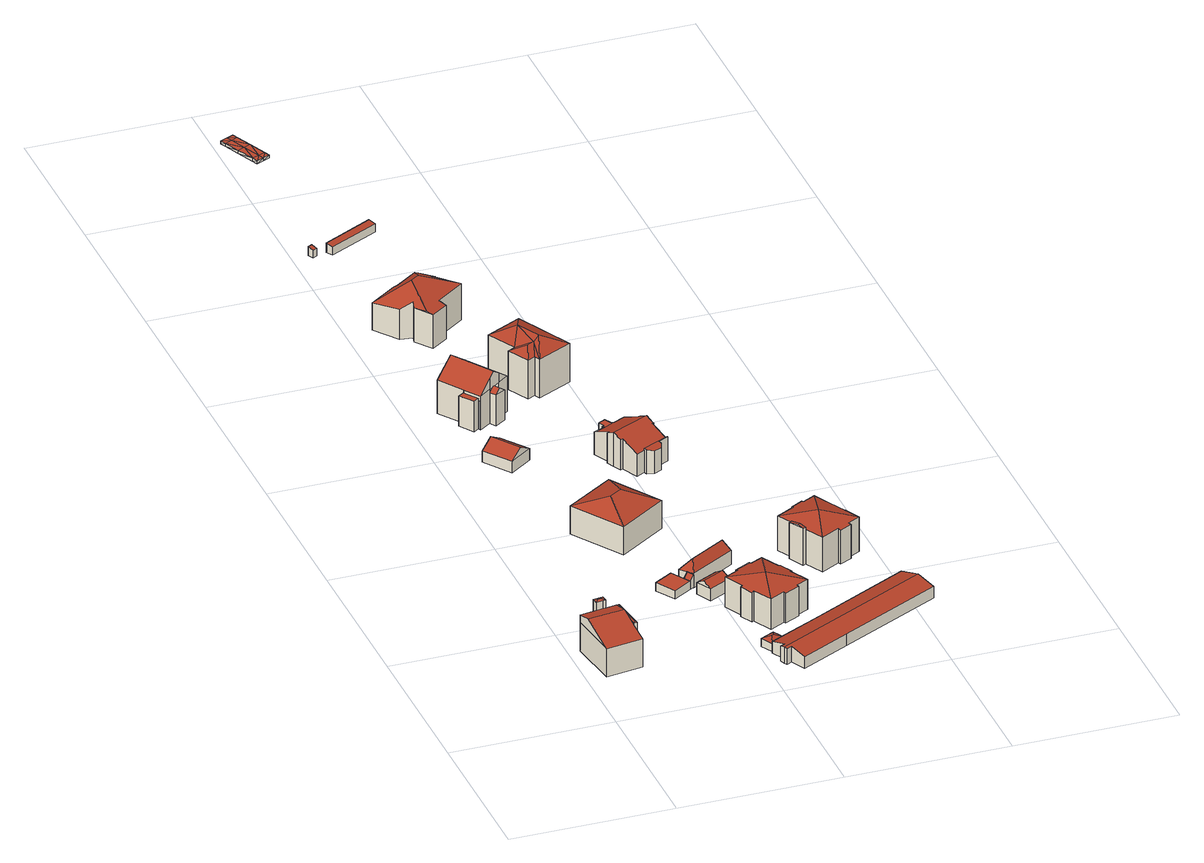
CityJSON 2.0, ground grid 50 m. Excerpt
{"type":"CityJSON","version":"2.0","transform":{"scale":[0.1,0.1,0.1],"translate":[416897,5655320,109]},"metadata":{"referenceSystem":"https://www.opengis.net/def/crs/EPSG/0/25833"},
"CityObjects":{
"building1":{"type":"Building","attributes":{"Gemeindeschluessel":14612000,"Geometrietyp2DReferenz":"3000","function":"31001_9998","roofType":"9999"},"children":["building1-1","building1-2","building1-3","building1-4"]},
"building1-1":{"type":"BuildingPart","attributes":{"Dachtyp_tdc":"tdcGableRoof","Dachneigung":17.89,"QualitaetDacherkennung":39,"Geometrietyp2DReferenz":"3000","measuredHeight":12.84,"roofType":"3100"},"parents":["building1"],"geometry":[{"type":"MultiSurface","lod":"2","boundaries":[[[0,1,2,3]],[[4,5,6,7]],[[5,8,9,6]],[[8,10,11,9]],[[10,12,13,11]],[[14,15,16,17,18,19]],[[8,5,20,21,19,18]],[[4,20,5]],[[10,17,16,12]],[[8,18,17,10]],[[0,15,14,22,1]],[[13,3,2,7,6,9,11]]],"semantics":{"surfaces":[{"type":"WallSurface"},{"type":"RoofSurface"},{"type":"GroundSurface"}],"values":[0,0,0,0,0,1,1,0,0,0,0,2]}}]},
"building1-2":{"type":"BuildingPart","attributes":{"Dachtyp_tdc":"tdcFreeFormRoof","Dachneigung":14.94,"QualitaetDacherkennung":10,"Geometrietyp2DReferenz":"3000","measuredHeight":14.58,"roofType":"5000"},"parents":["building1"],"geometry":[{"type":"MultiSurface","lod":"2","boundaries":[[[23,24,25,13,12,16]],[[24,26,27,25]],[[26,28,15,0,3,27]],[[29,28,26]],[[30,29,26,24]],[[30,24,23]],[[29,30,23,28]],[[13,25,27,3]]],"semantics":{"surfaces":[{"type":"WallSurface"},{"type":"RoofSurface"},{"type":"GroundSurface"}],"values":[0,0,0,1,1,1,1,2]}}]},
"building1-3":{"type":"BuildingPart","attributes":{"Dachtyp_tdc":"tdcFreeFormRoof","Dachneigung":42.57,"QualitaetDacherkennung":46,"Geometrietyp2DReferenz":"3000","measuredHeight":12.06,"roofType":"5000"},"parents":["building1"],"geometry":[{"type":"MultiSurface","lod":"2","boundaries":[[[31,32,33,34]],[[32,35,36,33]],[[35,37,38,39,36]],[[40,41,42,43,44]],[[41,45,20,4,7,42]],[[22,46,47,2,1]],[[46,31,34,47]],[[45,41,48]],[[41,40,37,35,32,31,46,49,48]],[[46,22,49]],[[22,21,45,48,49]],[[34,33,36,39,43,42,7,2,47]]],"semantics":{"surfaces":[{"type":"WallSurface"},{"type":"RoofSurface"},{"type":"GroundSurface"}],"values":[0,0,0,0,0,0,0,1,1,1,1,2]}}]},
"building1-4":{"type":"BuildingPart","attributes":{"Dachtyp_tdc":"tdcPolyFlatRoof","Dachneigung":22.55,"QualitaetDacherkennung":57,"Geometrietyp2DReferenz":"3000","measuredHeight":6.53,"roofType":"2100"},"parents":["building1"],"geometry":[{"type":"MultiSurface","lod":"2","boundaries":[[[50,44,43,51]],[[38,52,53,39]],[[52,50,51,53]],[[52,38,44,50]],[[51,43,39,53]]],"semantics":{"surfaces":[{"type":"WallSurface"},{"type":"RoofSurface"},{"type":"GroundSurface"}],"values":[0,0,0,1,2]}}]},
"building2":{"type":"Building","attributes":{"Dachtyp_tdc":"tdcPolyFlatRoof","Gemeindeschluessel":14612000,"Dachneigung":0,"QualitaetDacherkennung":78,"Geometrietyp2DReferenz":"3000","measuredHeight":2.79,"function":"31001_9998","roofType":"1000"},"geometry":[{"type":"Solid","lod":"2","boundaries":[[[[54,55,56,57]],[[55,58,59,56]],[[58,60,61,59]],[[60,62,63,61]],[[62,54,57,63]],[[62,60,58,55,54]],[[57,56,59,61,63]]]],"semantics":{"surfaces":[{"type":"WallSurface"},{"type":"RoofSurface"},{"type":"GroundSurface"}],"values":[[0,0,0,0,0,1,2]]}}]},
"building3":{"type":"Building","attributes":{"Dachtyp_tdc":"tdcGableRoof","Gemeindeschluessel":14612000,"Dachneigung":30.73,"QualitaetDacherkennung":59,"Geometrietyp2DReferenz":"3000","measuredHeight":6.34,"function":"31001_9998","roofType":"3100"},"geometry":[{"type":"Solid","lod":"2","boundaries":[[[[64,65,66,67]],[[65,68,69,66]],[[68,70,71,69]],[[70,64,67,71]],[[68,65,72]],[[64,70,73]],[[65,64,73,72]],[[70,68,72,73]],[[67,66,69,71]]]],"semantics":{"surfaces":[{"type":"WallSurface"},{"type":"RoofSurface"},{"type":"GroundSurface"}],"values":[[0,0,0,0,0,0,1,1,2]]}}]},
"building4":{"type":"Building","attributes":{"Dachtyp_tdc":"tdcFreeFormRoof","Gemeindeschluessel":14612000,"Dachneigung":23.12,"QualitaetDacherkennung":17,"Geometrietyp2DReferenz":"3000","measuredHeight":3.53,"function":"31001_9998","roofType":"5000"},"geometry":[{"type":"Solid","lod":"2","boundaries":[[[[74,75,76,77]],[[75,78,79,76]],[[78,80,81,79]],[[80,74,77,81]],[[82,80,78]],[[83,82,78,75]],[[83,75,74]],[[82,83,74,80]],[[77,76,79,81]]]],"semantics":{"surfaces":[{"type":"WallSurface"},{"type":"RoofSurface"},{"type":"GroundSurface"}],"values":[[0,0,0,0,1,1,1,1,2]]}}]},
"building5":{"type":"Building","attributes":{"Dachtyp_tdc":"tdcPolyFlatRoof","Gemeindeschluessel":14612000,"Dachneigung":51.35,"QualitaetDacherkennung":58,"Geometrietyp2DReferenz":"3000","measuredHeight":4.37,"function":"31001_9998","roofType":"2100"},"geometry":[{"type":"Solid","lod":"2","boundaries":[[[[84,85,86,59]],[[85,87,88,86]],[[87,89,61,88]],[[89,84,59,61]],[[89,87,85,84]],[[59,86,88,61]]]],"semantics":{"surfaces":[{"type":"WallSurface"},{"type":"RoofSurface"},{"type":"GroundSurface"}],"values":[[0,0,0,0,1,2]]}}]},
"building6":{"type":"Building","attributes":{"Dachtyp_tdc":"tdcHipRoof","Gemeindeschluessel":14612000,"Dachneigung":19.97,"QualitaetDacherkennung":51,"Geometrietyp2DReferenz":"3000","measuredHeight":12.57,"function":"31001_9998","roofType":"3200"},"geometry":[{"type":"Solid","lod":"2","boundaries":[[[[90,91,92,93]],[[91,94,95,92]],[[90,96,97]],[[94,91,98]],[[96,94,98,97]],[[91,90,97,98]],[[95,99,93,92]],[[94,96,99,95]],[[96,90,93,99]]]],"semantics":{"surfaces":[{"type":"WallSurface"},{"type":"RoofSurface"},{"type":"GroundSurface"}],"values":[[0,0,1,1,1,1,2,0,0]]}}]},
"building7":{"type":"Building","attributes":{"Dachtyp_tdc":"tdcGableRoof","Gemeindeschluessel":14612000,"Dachneigung":30.17,"QualitaetDacherkennung":80,"Geometrietyp2DReferenz":"3000","measuredHeight":5.44,"function":"31001_9998","roofType":"3100"},"geometry":[{"type":"Solid","lod":"2","boundaries":[[[[100,101,102,103]],[[101,104,105,102]],[[104,106,107,105]],[[106,100,103,107]],[[104,101,108]],[[100,106,109]],[[101,100,109,108]],[[106,104,108,109]],[[103,102,105,107]]]],"semantics":{"surfaces":[{"type":"WallSurface"},{"type":"RoofSurface"},{"type":"GroundSurface"}],"values":[[0,0,0,0,0,0,1,1,2]]}}]},
"building8":{"type":"Building","attributes":{"Gemeindeschluessel":14612000,"Geometrietyp2DReferenz":"3000","function":"31001_9998","roofType":"9999"},"children":["building8-1","building8-2","building8-3"]},
"building8-1":{"type":"BuildingPart","attributes":{"Dachtyp_tdc":"tdcGableRoof","Dachneigung":35.41,"QualitaetDacherkennung":8,"Geometrietyp2DReferenz":"3000","measuredHeight":11.53,"roofType":"3100"},"parents":["building8"],"geometry":[{"type":"MultiSurface","lod":"2","boundaries":[[[110,111,112,113]],[[111,114,115,112]],[[114,116,117,115]],[[114,111,118]],[[111,110,119,120,118]],[[116,114,118,120,121]],[[113,112,115,117]]],"semantics":{"surfaces":[{"type":"WallSurface"},{"type":"RoofSurface"},{"type":"GroundSurface"}],"values":[0,0,0,0,1,1,2]}}]},
"building8-2":{"type":"BuildingPart","attributes":{"Dachtyp_tdc":"tdcPolyFlatRoof","Dachneigung":0,"QualitaetDacherkennung":47,"Geometrietyp2DReferenz":"3000","measuredHeight":9.89,"roofType":"1000"},"parents":["building8"],"geometry":[{"type":"MultiSurface","lod":"2","boundaries":[[[122,123,124,125]],[[123,126,127,124]],[[126,128,129,127]],[[128,126,123,122]],[[125,124,127,129]]],"semantics":{"surfaces":[{"type":"WallSurface"},{"type":"RoofSurface"},{"type":"GroundSurface"}],"values":[0,0,0,1,2]}}]},
"building8-3":{"type":"BuildingPart","attributes":{"Dachtyp_tdc":"tdcGableRoof","Dachneigung":40.34,"QualitaetDacherkennung":51,"Geometrietyp2DReferenz":"3000","measuredHeight":16.02,"roofType":"3100"},"parents":["building8"],"geometry":[{"type":"MultiSurface","lod":"2","boundaries":[[[130,131,110,113,132]],[[133,134,135,117,116]],[[136,137,138,129,128]],[[137,139,140,138]],[[139,130,132,140]],[[139,141,142,143,130]],[[136,134,144,142,141,137]],[[133,144,134]],[[131,143,142,144,133,121,119]],[[130,143,131]],[[137,141,139]],[[132,113,117,135,125,129,138,140]]],"semantics":{"surfaces":[{"type":"WallSurface"},{"type":"RoofSurface"},{"type":"GroundSurface"}],"values":[0,0,0,0,0,1,1,0,0,0,0,2]}}]},
"building9":{"type":"Building","attributes":{"Dachtyp_tdc":"tdcFreeFormRoof","Gemeindeschluessel":14612000,"Dachneigung":49.55,"QualitaetDacherkennung":66,"Geometrietyp2DReferenz":"3000","measuredHeight":7.61,"function":"31001_9998","roofType":"5000"},"geometry":[{"type":"Solid","lod":"2","boundaries":[[[[145,146,147,148]],[[146,149,150,147]],[[149,151,152,150]],[[151,153,154,152]],[[153,145,148,154]],[[149,146,155,156]],[[157,145,153,158]],[[145,157,155,146]],[[155,157,158,151,156]],[[151,149,156]],[[153,151,158]],[[148,147,150,152,154]]]],"semantics":{"surfaces":[{"type":"WallSurface"},{"type":"RoofSurface"},{"type":"GroundSurface"}],"values":[[0,0,0,0,0,1,1,1,1,0,0,2]]}}]},
"building10":{"type":"Building","attributes":{"Dachtyp_tdc":"tdcTentRoof","Gemeindeschluessel":14612000,"Dachneigung":12.25,"QualitaetDacherkennung":54,"Geometrietyp2DReferenz":"3000","measuredHeight":11.77,"function":"31001_9998","roofType":"3500"},"geometry":[{"type":"Solid","lod":"2","boundaries":[[[[159,160,161,162]],[[160,163,164,161]],[[163,165,166,164]],[[165,167,168,166]],[[167,169,170,168]],[[169,171,172,170]],[[171,173,174,172]],[[173,175,176,174]],[[175,177,178,176]],[[177,179,180,178]],[[179,181,182,180]],[[181,183,184,182]],[[183,185,186,184]],[[185,187,188,186]],[[187,189,190,188]],[[189,191,192,190]],[[191,193,194,192]],[[193,195,196,194]],[[195,197,198,196]],[[197,159,162,198]],[[173,171,169,167,165,163,199]],[[183,181,179,177,175,173,199]],[[193,191,189,187,185,183,199]],[[163,160,159,197,195,193,199]],[[162,161,164,166,168,170,172,174,176,178,180,182,184,186,188,190,192,194,196,198]]]],"semantics":{"surfaces":[{"type":"WallSurface"},{"type":"RoofSurface"},{"type":"GroundSurface"}],"values":[[0,0,0,0,0,0,0,0,0,0,0,0,0,0,0,0,0,0,0,0,1,1,1,1,2]]}}]},
"building11":{"type":"Building","attributes":{"Dachtyp_tdc":"tdcPolyFlatRoof","Gemeindeschluessel":14612000,"Dachneigung":13.72,"QualitaetDacherkennung":32,"Geometrietyp2DReferenz":"3000","measuredHeight":3,"function":"31001_9998","roofType":"2100"},"geometry":[{"type":"Solid","lod":"2","boundaries":[[[[200,201,202,203]],[[201,204,205,202]],[[204,206,207,205]],[[206,200,203,207]],[[206,204,201,200]],[[203,202,205,207]]]],"semantics":{"surfaces":[{"type":"WallSurface"},{"type":"RoofSurface"},{"type":"GroundSurface"}],"values":[[0,0,0,0,1,2]]}}]},
"building12":{"type":"Building","attributes":{"Dachtyp_tdc":"tdcGableRoof","Gemeindeschluessel":14612000,"Dachneigung":14.24,"QualitaetDacherkennung":82,"Geometrietyp2DReferenz":"3000","measuredHeight":5.37,"function":"31001_9998","roofType":"3100"},"geometry":[{"type":"Solid","lod":"2","boundaries":[[[[208,209,210,211]],[[209,212,213,210]],[[212,214,215,213]],[[214,216,217,215]],[[216,218,219,217]],[[218,220,221,219]],[[220,222,223,221]],[[222,224,225,223]],[[224,226,227,225]],[[226,228,229,227]],[[228,230,231,229]],[[214,212,209,208,232,230,228]],[[230,232,233,231]],[[232,208,211,233]],[[228,226,224,222,220,218,216,214]],[[211,210,213,215,217,219,221,223,225,227,229,231,233]]]],"semantics":{"surfaces":[{"type":"WallSurface"},{"type":"RoofSurface"},{"type":"GroundSurface"}],"values":[[0,0,0,0,0,0,0,0,0,0,0,1,0,0,1,2]]}}]},
"building13":{"type":"Building","attributes":{"Dachtyp_tdc":"tdcFreeFormRoof","Gemeindeschluessel":14612000,"Dachneigung":17.64,"QualitaetDacherkennung":23,"Geometrietyp2DReferenz":"3000","measuredHeight":14.8,"function":"31001_9998","roofType":"5000"},"geometry":[{"type":"Solid","lod":"2","boundaries":[[[[234,235,236,237]],[[235,238,239,236]],[[238,240,241,239]],[[240,242,243,241]],[[242,244,245,243]],[[244,246,247,245]],[[246,248,249,247]],[[248,250,251,249]],[[250,252,253,251]],[[252,254,255,253]],[[254,256,257,255]],[[256,258,259,257]],[[258,234,237,259]],[[260,238,235,234,258,261]],[[262,263,248,246,244,264]],[[256,254,252,250,263,262,260,261]],[[260,262,264,242,240,238]],[[244,242,264]],[[250,248,263]],[[258,256,261]],[[237,236,239,241,243,245,247,249,251,253,255,257,259]]]],"semantics":{"surfaces":[{"type":"WallSurface"},{"type":"RoofSurface"},{"type":"GroundSurface"}],"values":[[0,0,0,0,0,0,0,0,0,0,0,0,0,1,1,1,1,0,0,0,2]]}}]},
"building14":{"type":"Building","attributes":{"Gemeindeschluessel":14612000,"Geometrietyp2DReferenz":"3000","function":"31001_9998","roofType":"9999"},"children":["building14-1","building14-2","building14-3"]},
"building14-1":{"type":"BuildingPart","attributes":{"Dachtyp_tdc":"tdcPolyFlatRoof","Dachneigung":0,"QualitaetDacherkennung":31,"Geometrietyp2DReferenz":"3000","measuredHeight":7.15,"roofType":"1000"},"parents":["building14"],"geometry":[{"type":"MultiSurface","lod":"2","boundaries":[[[265,266,267,268,269]],[[270,271,272,273]],[[271,274,275,272]],[[274,276,277,275]],[[276,265,269,277]],[[276,274,271,270,278,279,266,265]],[[269,268,280,273,272,275,277]]],"semantics":{"surfaces":[{"type":"WallSurface"},{"type":"RoofSurface"},{"type":"GroundSurface"}],"values":[0,0,0,0,0,1,2]}}]},
"building14-2":{"type":"BuildingPart","attributes":{"Dachtyp_tdc":"tdcGableRoof","Dachneigung":23.94,"QualitaetDacherkennung":59,"Geometrietyp2DReferenz":"3000","measuredHeight":11.05,"roofType":"3100"},"parents":["building14"],"geometry":[{"type":"MultiSurface","lod":"2","boundaries":[[[281,282,283,284]],[[285,286,287,288]],[[286,289,290,287]],[[289,291,292,290]],[[291,293,294,292]],[[293,295,296,294]],[[295,297,298,296]],[[297,299,300,298]],[[299,301,273,300]],[[301,270,273]],[[267,302,303,268]],[[302,304,305,303]],[[304,306,307,305]],[[306,308,309,307]],[[308,310,311,309]],[[310,312,313,311]],[[312,314,315,313]],[[314,316,317,315]],[[316,318,319,317]],[[318,281,284,319]],[[314,312,310,308,306,304,302,267,279,320,301,299,297,295,293]],[[293,291,289,286,285,282,281,318,316,314]],[[284,283,288,287,290,292,294,296,298,300,273,280,268,303,305,307,309,311,313,315,317,319]]],"semantics":{"surfaces":[{"type":"WallSurface"},{"type":"RoofSurface"},{"type":"GroundSurface"}],"values":[0,0,0,0,0,0,0,0,0,0,0,0,0,0,0,0,0,0,0,0,1,1,2]}}]},
"building14-3":{"type":"BuildingPart","attributes":{"Dachtyp_tdc":"tdcPolyFlatRoof","Dachneigung":14.73,"QualitaetDacherkennung":44,"Geometrietyp2DReferenz":"3000","measuredHeight":7.89,"roofType":"2100"},"parents":["building14"],"geometry":[{"type":"MultiSurface","lod":"2","boundaries":[[[321,322,323,283,282]],[[322,324,325,323]],[[324,326,327,325]],[[326,328,329,327]],[[328,330,331,329]],[[330,332,333,331]],[[332,334,285,288,333]],[[332,330,328,326,324,322,321,334]],[[288,283,323,325,327,329,331,333]]],"semantics":{"surfaces":[{"type":"WallSurface"},{"type":"RoofSurface"},{"type":"GroundSurface"}],"values":[0,0,0,0,0,0,0,1,2]}}]},
"building15":{"type":"Building","attributes":{"Dachtyp_tdc":"tdcFreeFormRoof","Gemeindeschluessel":14612000,"Dachneigung":24.65,"QualitaetDacherkennung":70,"Geometrietyp2DReferenz":"3000","measuredHeight":15.43,"function":"31001_9998","roofType":"5000"},"geometry":[{"type":"Solid","lod":"2","boundaries":[[[[335,336,337,338]],[[336,339,340,337]],[[339,341,342,340]],[[341,343,344,342]],[[343,345,346,344]],[[345,347,348,346]],[[347,349,350,348]],[[349,335,338,350]],[[351,352,353]],[[351,347,352]],[[347,351,349]],[[352,339,353]],[[339,352,341]],[[354,352,347,345]],[[354,345,343]],[[352,354,343,341]],[[353,339,336]],[[351,353,336,335]],[[351,335,349]],[[338,337,340,342,344,346,348,350]]]],"semantics":{"surfaces":[{"type":"WallSurface"},{"type":"RoofSurface"},{"type":"GroundSurface"}],"values":[[0,0,0,0,0,0,0,0,1,1,1,1,1,1,1,1,1,1,1,2]]}}]},
"building16":{"type":"Building","attributes":{"Dachtyp_tdc":"tdcPolyFlatRoof","Gemeindeschluessel":14612000,"Dachneigung":9.8,"QualitaetDacherkennung":76,"Geometrietyp2DReferenz":"3000","measuredHeight":3.11,"function":"31001_9998","roofType":"2100"},"geometry":[{"type":"Solid","lod":"2","boundaries":[[[[355,356,357,358]],[[355,359,360,356]],[[357,361,362,358]],[[356,360,361,357]],[[360,359,362,361]],[[359,355,358,362]]]],"semantics":{"surfaces":[{"type":"WallSurface"},{"type":"RoofSurface"},{"type":"GroundSurface"}],"values":[[0,1,2,0,0,0]]}}]},
"building17":{"type":"Building","attributes":{"Gemeindeschluessel":14612000,"Geometrietyp2DReferenz":"3000","function":"31001_9998","roofType":"9999"},"children":["building17-1","building17-2","building17-3"]},
"building17-1":{"type":"BuildingPart","attributes":{"Dachtyp_tdc":"tdcFreeFormRoof","Dachneigung":58.52,"QualitaetDacherkennung":17,"Geometrietyp2DReferenz":"3000","measuredHeight":9.83,"roofType":"5000"},"parents":["building17"],"geometry":[{"type":"MultiSurface","lod":"2","boundaries":[[[363,364,365,366]],[[364,367,368,365]],[[367,369,370,368]],[[371,369,367]],[[372,371,367,364]],[[372,364,363]],[[371,372,363,369]],[[366,365,368,370]]],"semantics":{"surfaces":[{"type":"WallSurface"},{"type":"RoofSurface"},{"type":"GroundSurface"}],"values":[0,0,0,0,1,0,1,2]}}]},
"building17-2":{"type":"BuildingPart","attributes":{"Dachtyp_tdc":"tdcGableRoof","Dachneigung":10.19,"QualitaetDacherkennung":52,"Geometrietyp2DReferenz":"3000","measuredHeight":12.36,"roofType":"3100"},"parents":["building17"],"geometry":[{"type":"MultiSurface","lod":"2","boundaries":[[[373,374,375,376]],[[374,377,378,379,375]],[[380,373,376,381,382]],[[373,380,383,384]],[[377,374,384,383]],[[383,380,377]],[[373,384,374]],[[376,375,379,381]]],"semantics":{"surfaces":[{"type":"WallSurface"},{"type":"RoofSurface"},{"type":"GroundSurface"}],"values":[0,0,0,1,1,0,0,2]}}]},
"building17-3":{"type":"BuildingPart","attributes":{"Dachtyp_tdc":"tdcTentRoof","Dachneigung":15.12,"QualitaetDacherkennung":73,"Geometrietyp2DReferenz":"3000","measuredHeight":13.62,"roofType":"3500"},"parents":["building17"],"geometry":[{"type":"MultiSurface","lod":"2","boundaries":[[[385,386,387,388]],[[386,389,390,387]],[[389,391,363,366,390]],[[392,393,370,369]],[[393,394,395,370]],[[394,396,397,395]],[[396,398,399,397]],[[398,400,401,399]],[[400,402,403,401]],[[402,404,405,403]],[[404,382,381,405]],[[378,406,407,379]],[[406,408,409,407]],[[408,410,411,409]],[[410,385,388,411]],[[394,393,392,391,389,412]],[[404,402,400,398,396,394,412]],[[406,378,382,404,412]],[[389,386,385,410,408,406,412]],[[388,387,390,366,370,395,397,399,401,403,405,381,379,407,409,411]]],"semantics":{"surfaces":[{"type":"WallSurface"},{"type":"RoofSurface"},{"type":"GroundSurface"}],"values":[0,0,0,0,0,0,0,0,0,0,0,0,0,0,0,1,1,1,1,2]}}]},
"building18":{"type":"Building","attributes":{"Stand_DGM":"2016","Stand_Basis-DLM":"2024","Gemeindeschluessel":"14612000","ObjektHoehe":1,"Stand_Laserscan":"2016","BodenHoehe":109.3,"Stand_3D-Stadtmodell":"2025","Geometrietyp2DReferenz":2000,"AbsoluteHoehe":110.3,"measuredHeight":1,"function":"53001_1800","roofType":"9999"},"geometry":[{"type":"MultiSurface","lod":"2","boundaries":[[[413,414,415]],[[415,414,416]],[[417,418,413]],[[417,413,415]],[[419,418,417]],[[419,417,420]],[[421,419,420]],[[421,420,422]],[[415,416,423]],[[423,416,424]],[[417,415,425]],[[425,415,423]],[[420,417,425]],[[420,425,426]],[[422,420,426]],[[422,426,427]],[[416,414,428]],[[416,428,429]],[[414,413,430]],[[414,430,428]],[[413,418,431]],[[413,431,430]],[[418,419,432]],[[418,432,431]],[[419,421,433]],[[419,433,432]],[[421,422,434]],[[421,434,433]],[[422,427,435]],[[422,435,434]],[[427,426,436]],[[427,436,435]],[[426,425,437]],[[426,437,436]],[[425,423,438]],[[425,438,437]],[[423,424,439]],[[423,439,438]],[[424,416,429]],[[424,429,439]],[[440,428,430]],[[429,428,440]],[[430,431,441]],[[440,430,441]],[[441,431,432]],[[442,441,432]],[[442,432,433]],[[434,442,433]],[[438,429,440]],[[439,429,438]],[[437,440,441]],[[438,440,437]],[[437,441,442]],[[436,437,442]],[[436,442,434]],[[435,436,434]]],"semantics":{"surfaces":[{"type":"RoofSurface"},{"type":"WallSurface"},{"type":"GroundSurface"}],"values":[0,0,0,0,0,0,0,0,0,0,0,0,0,0,0,0,1,1,1,1,1,1,1,1,1,1,1,1,1,1,1,1,1,1,1,1,1,1,1,1,2,2,2,2,2,2,2,2,2,2,2,2,2,2,2,2]}}]}
},
"vertices":[
[84,316,154],[117,321,154],[117,321,62],[84,316,62],[132,212,154],[139,162,154],[139,162,62],[132,212,62],[26,146,154],[26,146,62],[4,305,154],[4,305,62],[55,312,154],[55,312,62],[117,321,180],[84,316,180],[55,312,180],[4,305,180],[11,259,191],[124,274,191],[132,212,170],[129,237,179],[117,321,179],
[55,312,206],[52,330,206],[52,330,62],[82,334,206],[82,334,62],[84,316,206],[74,324,208],[62,322,208],
[130,322,175],[139,256,175],[139,256,62],[130,322,62],[135,255,179],[135,255,62],[136,249,179],[136,249,128],[136,249,62],[140,222,179],[141,213,179],[141,213,62],[140,222,62],[140,222,128],[132,212,179],[127,322,179],[127,322,62],[136,217,183],[123,317,183],
[159,224,119],[159,224,62],[156,251,119],[156,251,62],
[313,538,91],[371,573,91],[371,573,64],[313,538,64],[395,532,91],[395,532,64],[407,512,91],[407,512,64],[349,477,91],[349,477,64],
[149,1269,107],[90,1353,107],[90,1353,70],[149,1269,70],[160,1403,107],[160,1403,70],[219,1319,107],[219,1319,70],[124,1377,133],[183,1293,133],
[506,112,92],[487,150,92],[487,150,66],[506,112,66],[531,172,92],[531,172,66],[551,135,92],[551,135,66],[522,144,101],[515,141,101],
[395,532,90],[407,539,107],[407,539,64],[419,519,107],[419,519,64],[407,512,90],
[442,845,159],[293,747,159],[293,747,68],[442,845,68],[190,904,160],[190,904,68],[340,1002,160],[334,887,194],[297,863,194],[340,1002,68],
[414,481,103],[484,517,103],[484,517,65],[414,481,65],[509,468,104],[509,468,65],[439,432,104],[439,432,65],[496,492,119],[427,457,119],
[219,1574,163],[231,1556,163],[231,1556,65],[219,1574,65],[197,1534,165],[197,1534,65],[185,1552,165],[185,1552,65],[210,1542,181],[202,1563,177],[198,1560,181],[195,1558,177],
[144,1535,164],[128,1524,164],[128,1524,65],[144,1535,65],[98,1568,164],[98,1568,65],[115,1579,164],[115,1579,65],
[252,1596,181],[219,1574,179],[252,1596,65],[185,1552,176],[149,1528,173],[149,1528,65],[115,1579,173],[65,1654,173],[65,1654,65],[169,1723,181],[169,1723,65],[117,1688,226],[200,1562,226],[219,1574,210],[185,1552,210],
[562,603,109],[419,519,109],[419,519,62],[562,603,62],[407,539,106],[407,539,62],[392,565,102],[392,565,62],[535,647,105],[535,647,62],[428,552,138],[392,565,103],[540,619,138],[535,647,106],
[654,358,161],[648,355,163],[648,355,65],[654,358,65],[678,296,164],[678,296,65],[640,277,164],[640,277,65],[643,271,162],[643,271,65],[595,247,162],[595,247,65],[592,253,164],[592,253,65],[545,229,164],[545,229,65],[515,288,163],[515,288,65],[509,284,161],[509,284,65],[489,324,161],[489,324,65],[495,328,163],[495,328,65],[465,387,163],[465,387,65],[511,411,162],[511,411,65],[508,416,161],[508,416,65],[557,441,161],[557,441,65],[560,435,162],[560,435,65],[598,454,162],[598,454,65],[628,395,163],[628,395,65],[634,398,161],[634,398,65],[571,343,183],
[38,2615,80],[47,2598,75],[47,2598,50],[38,2615,50],[34,2591,75],[34,2591,50],[25,2609,80],[25,2609,50],
[563,0,100],[540,46,113],[540,46,62],[563,0,62],[525,38,113],[525,38,62],[520,47,116],[520,47,62],[513,62,111],[513,62,62],[528,69,111],[528,69,62],[506,112,99],[506,112,62],[551,135,99],[551,135,62],[659,189,99],[659,189,62],[977,351,99],[977,351,62],[1007,294,116],[1007,294,62],[1034,239,100],[1034,239,62],[716,78,100],[716,78,62],
[154,2099,160],[116,2105,139],[116,2105,41],[154,2099,41],[61,2181,129],[61,2181,41],[147,2243,129],[147,2243,41],[155,2231,140],[155,2231,41],[237,2290,130],[237,2290,41],[271,2243,137],[271,2243,41],[255,2232,148],[255,2232,41],[315,2148,158],[315,2148,41],[226,2084,158],[226,2084,41],[240,2065,150],[240,2065,41],[188,2027,150],[188,2027,41],[150,2079,152],[150,2079,41],[171,2164,189],[176,2043,156],[199,2184,189],[314,2150,158],[223,2280,140],
[455,1353,135],[464,1334,135],[464,1334,132],[464,1334,63],[455,1353,63],[440,1312,135],[436,1320,135],[436,1320,63],[440,1312,63],[442,1323,135],[442,1323,63],[433,1342,135],[433,1342,63],[468,1326,135],[466,1329,135],[468,1326,63],
[559,1247,161],[584,1196,134],[584,1196,63],[559,1247,63],[502,1157,134],[476,1144,134],[476,1144,63],[502,1157,63],[452,1195,161],[452,1195,63],[445,1191,161],[445,1191,63],[433,1216,174],[433,1216,63],[422,1241,161],[422,1241,63],[429,1244,161],[429,1244,63],[404,1296,136],[404,1296,63],[440,1312,136],[469,1336,132],[469,1336,63],[473,1328,136],[473,1328,63],[511,1346,136],[511,1346,63],[535,1294,162],[535,1294,63],[540,1296,162],[540,1296,63],[541,1293,163],[541,1293,63],[551,1272,174],[551,1272,63],[561,1251,162],[561,1251,63],[563,1248,161],[563,1248,63],[468,1326,136],
[584,1196,142],[585,1193,141],[585,1193,63],[555,1179,141],[555,1179,63],[558,1173,139],[558,1173,63],[551,1153,136],[551,1153,63],[528,1142,136],[528,1142,63],[506,1148,140],[506,1148,63],[502,1157,142],
[385,1870,188],[474,1694,188],[474,1694,62],[385,1870,62],[365,1639,188],[365,1639,62],[356,1657,188],[356,1657,62],[333,1645,188],[333,1645,62],[298,1713,188],[298,1713,62],[321,1725,188],[321,1725,62],[275,1814,188],[275,1814,62],[355,1793,216],[372,1708,206],[392,1721,216],[350,1697,206],
[96,2655,51],[251,2734,51],[251,2734,20],[96,2655,20],[107,2634,47],[262,2712,47],[262,2712,20],[107,2634,20],
[864,641,155],[878,648,155],[878,648,70],[864,641,70],[908,591,155],[908,591,70],[894,583,155],[894,583,70],[901,587,168],[871,645,168],
[746,519,190],[721,567,188],[721,567,70],[746,519,70],[730,572,188],[730,572,183],[730,572,70],[755,523,190],[755,523,70],[755,523,183],[745,543,194],[736,539,194],
[798,675,181],[801,669,183],[801,669,70],[798,675,70],[839,688,183],[839,688,70],[864,641,183],[894,583,183],[894,583,184],[918,536,183],[918,536,70],[880,516,183],[880,516,70],[884,508,181],[884,508,70],[846,489,181],[846,489,70],[842,497,183],[842,497,70],[784,466,183],[784,466,70],[705,619,183],[705,619,70],[763,649,183],[763,649,70],[760,655,181],[760,655,70],[813,578,206],
[80,3218,13],[87,3200,13],[100,3227,13],[108,3209,13],[77,3281,13],[56,3272,13],[36,3320,13],[57,3329,13],[28,3338,13],[49,3347,13],[121,3236,13],[129,3218,13],[98,3290,13],[77,3338,13],[70,3356,13],[87,3200,3],[108,3209,3],[80,3218,3],[56,3272,3],[36,3320,3],[28,3338,3],[49,3347,3],[70,3356,3],[77,3338,3],[98,3290,3],[121,3236,3],[129,3218,3],[100,3227,3],[77,3281,3],[57,3329,3]
]}
